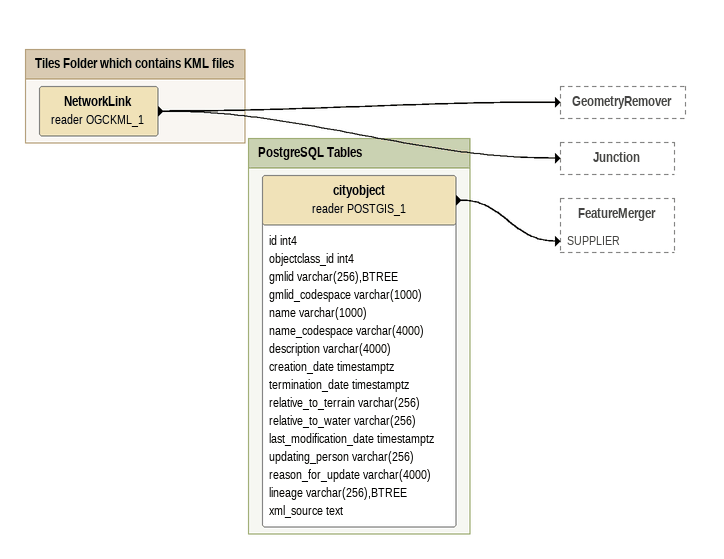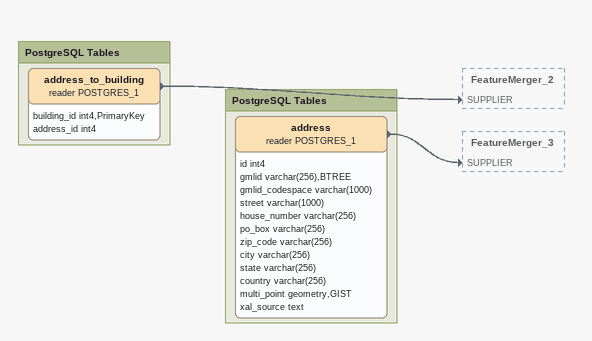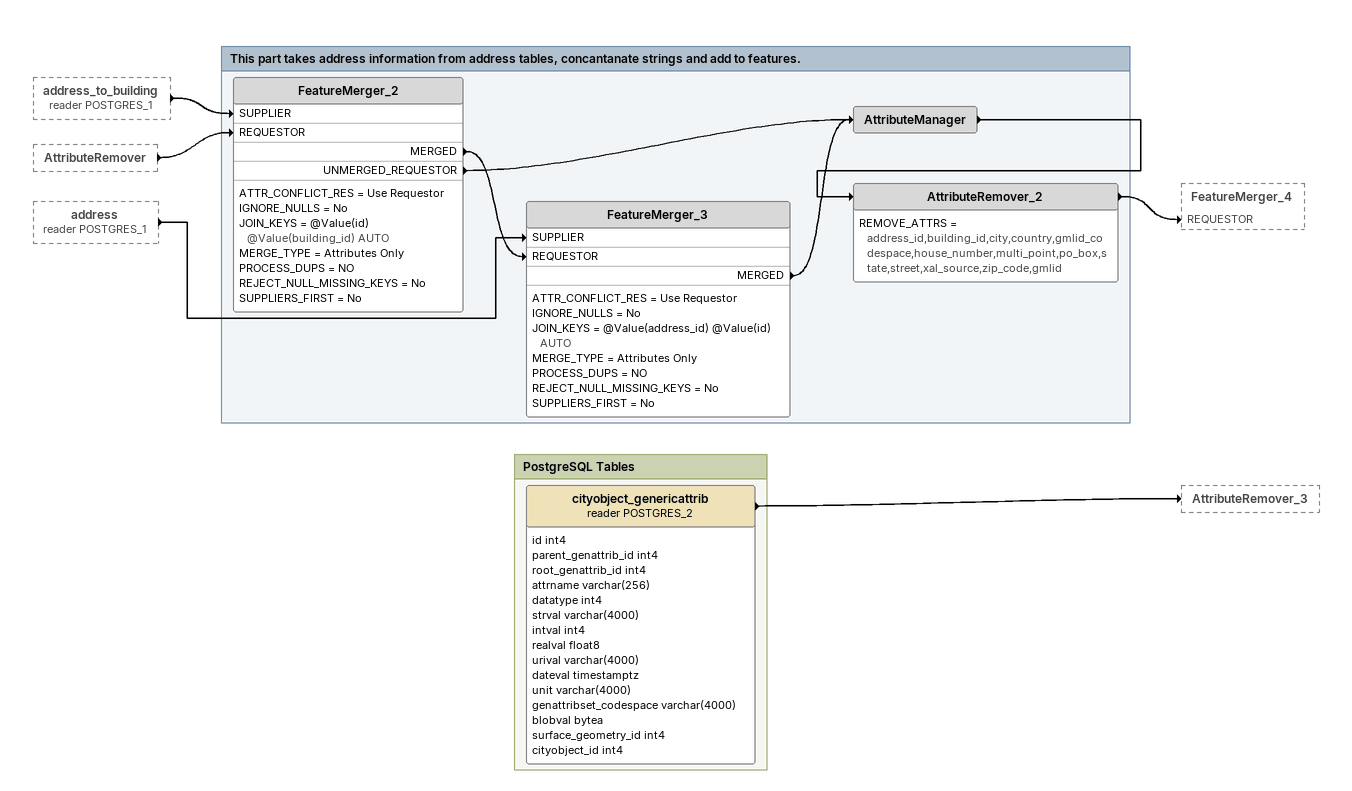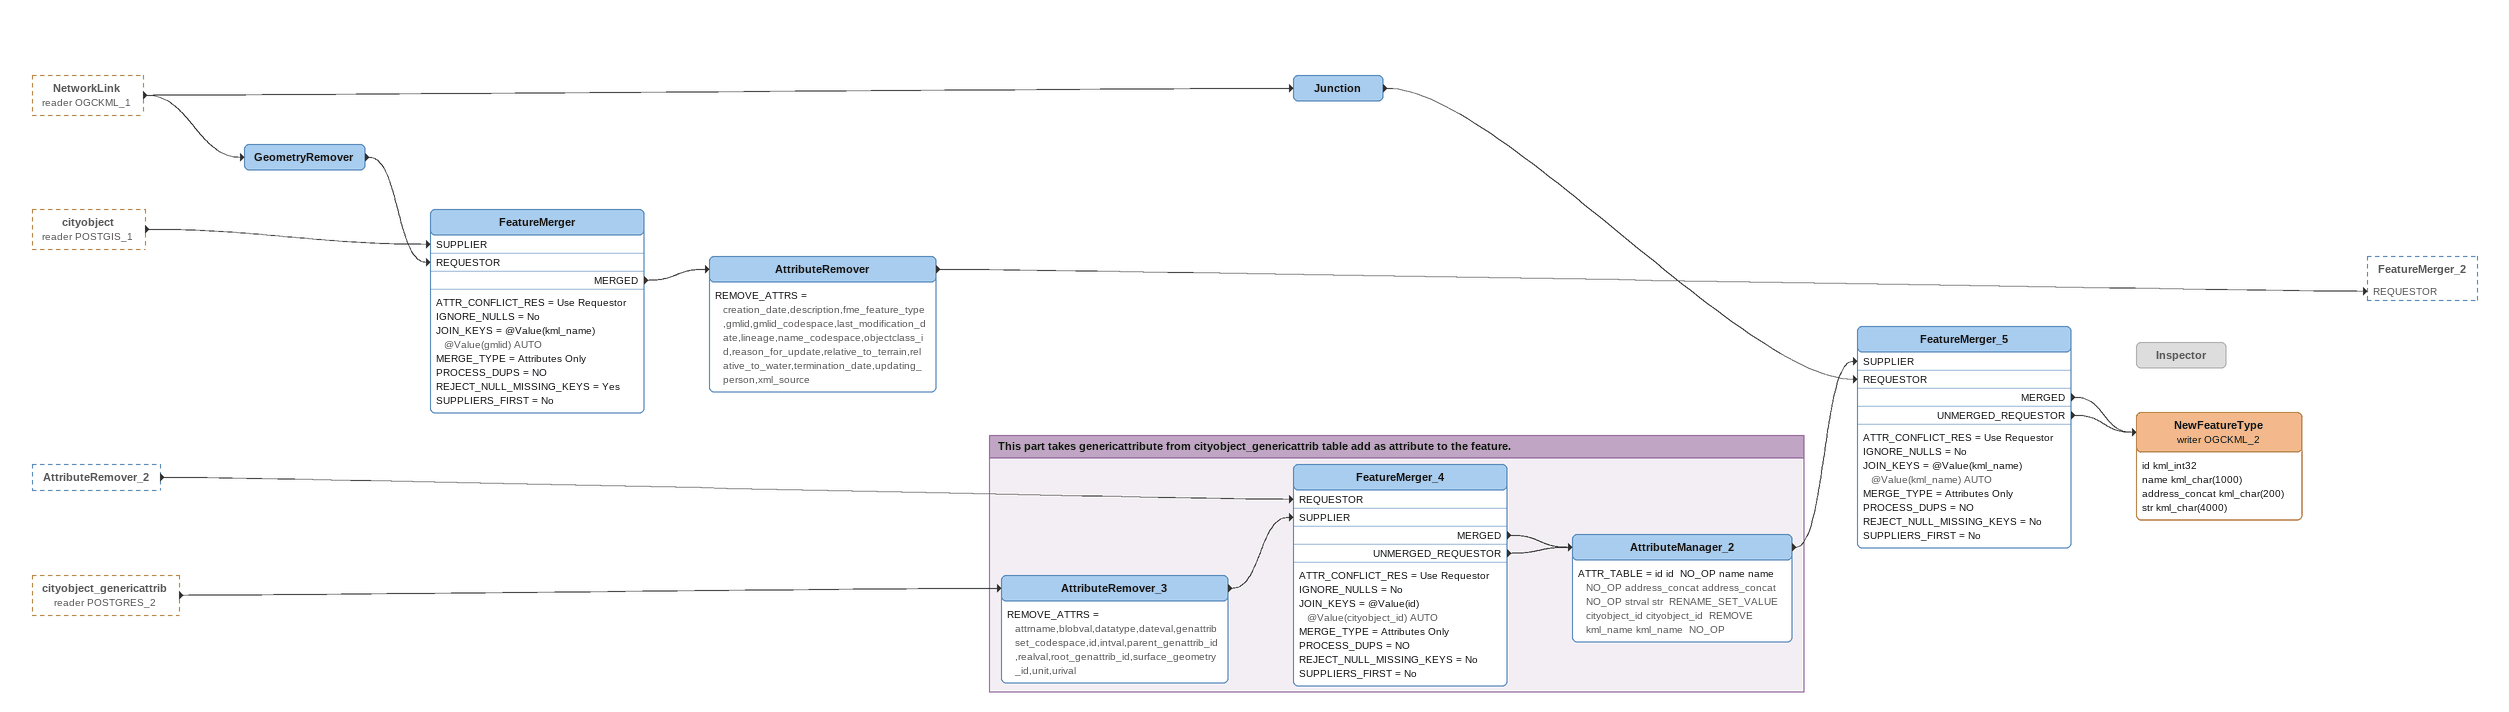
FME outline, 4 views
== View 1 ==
Bookmark: Tiles Folder which contains KML files
NetworkLink (reader OGCKML_1)
    -> GeometryRemover
    -> Junction

Bookmark: PostgreSQL Tables
cityobject (reader POSTGIS_1)
    attributes: id int4, objectclass_id int4, gmlid varchar(256),BTREE, gmlid_codespace varchar(1000), name varchar(1000), name_codespace varchar(4000), description varchar(4000), creation_date timestamptz, termination_date timestamptz, relative_to_terrain varchar(256), relative_to_water varchar(256), last_modification_date timestamptz, updating_person varchar(256), reason_for_update varchar(4000), lineage varchar(256),BTREE, xml_source text
    -> FeatureMerger [SUPPLIER]

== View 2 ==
Bookmark: PostgreSQL Tables
address_to_building (reader POSTGRES_1)
    attributes: building_id int4,PrimaryKey, address_id int4
    -> FeatureMerger_2 [SUPPLIER]

Bookmark: PostgreSQL Tables
address (reader POSTGRES_1)
    attributes: id int4, gmlid varchar(256),BTREE, gmlid_codespace varchar(1000), street varchar(1000), house_number varchar(256), po_box varchar(256), zip_code varchar(256), city varchar(256), state varchar(256), country varchar(256), multi_point geometry,GIST, xal_source text
    -> FeatureMerger_3 [SUPPLIER]

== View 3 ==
address_to_building (reader POSTGRES_1) [outside]
    -> FeatureMerger_2 [SUPPLIER]
AttributeRemover [outside]
    -> FeatureMerger_2 [REQUESTOR]
address (reader POSTGRES_1) [outside]
    -> FeatureMerger_3 [SUPPLIER]

Bookmark: This part takes address information from address tables, concantanate strings and add to features.
FeatureMerger_2
    ATTR_CONFLICT_RES = Use Requestor
    IGNORE_NULLS = No
    JOIN_KEYS = @Value(id) @Value(building_id) AUTO
    MERGE_TYPE = Attributes Only
    PROCESS_DUPS = NO
    REJECT_NULL_MISSING_KEYS = No
    SUPPLIERS_FIRST = No
    MERGED -> FeatureMerger_3 [REQUESTOR]
    UNMERGED_REQUESTOR -> AttributeManager
FeatureMerger_3
    ATTR_CONFLICT_RES = Use Requestor
    IGNORE_NULLS = No
    JOIN_KEYS = @Value(address_id) @Value(id) AUTO
    MERGE_TYPE = Attributes Only
    PROCESS_DUPS = NO
    REJECT_NULL_MISSING_KEYS = No
    SUPPLIERS_FIRST = No
    MERGED -> AttributeManager
AttributeManager
    -> AttributeRemover_2
AttributeRemover_2
    REMOVE_ATTRS = address_id,building_id,city,country,gmlid_codespace,house_number,multi_point,po_box,state,street,xal_source,zip_code,gmlid
    -> FeatureMerger_4 [REQUESTOR]

Bookmark: PostgreSQL Tables
cityobject_genericattrib (reader POSTGRES_2)
    attributes: id int4, parent_genattrib_id int4, root_genattrib_id int4, attrname varchar(256), datatype int4, strval varchar(4000), intval int4, realval float8, urival varchar(4000), dateval timestamptz, unit varchar(4000), genattribset_codespace varchar(4000), blobval bytea, surface_geometry_id int4, cityobject_id int4
    -> AttributeRemover_3

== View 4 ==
NetworkLink (reader OGCKML_1) [outside]
    -> GeometryRemover
    -> Junction
cityobject (reader POSTGIS_1) [outside]
    -> FeatureMerger [SUPPLIER]
AttributeRemover_2 [outside]
    -> FeatureMerger_4 [REQUESTOR]
cityobject_genericattrib (reader POSTGRES_2) [outside]
    -> AttributeRemover_3
Junction
    -> FeatureMerger_5 [REQUESTOR]
GeometryRemover
    -> FeatureMerger [REQUESTOR]
FeatureMerger
    ATTR_CONFLICT_RES = Use Requestor
    IGNORE_NULLS = No
    JOIN_KEYS = @Value(kml_name) @Value(gmlid) AUTO
    MERGE_TYPE = Attributes Only
    PROCESS_DUPS = NO
    REJECT_NULL_MISSING_KEYS = Yes
    SUPPLIERS_FIRST = No
    MERGED -> AttributeRemover
AttributeRemover
    REMOVE_ATTRS = creation_date,description,fme_feature_type,gmlid,gmlid_codespace,last_modification_date,lineage,name_codespace,objectclass_id,reason_for_update,relative_to_terrain,relative_to_water,termination_date,updating_person,xml_source
    -> FeatureMerger_2 [REQUESTOR]
FeatureMerger_5
    ATTR_CONFLICT_RES = Use Requestor
    IGNORE_NULLS = No
    JOIN_KEYS = @Value(kml_name) @Value(kml_name) AUTO
    MERGE_TYPE = Attributes Only
    PROCESS_DUPS = NO
    REJECT_NULL_MISSING_KEYS = No
    SUPPLIERS_FIRST = No
    MERGED -> NewFeatureType (writer OGCKML_2)
    UNMERGED_REQUESTOR -> NewFeatureType (writer OGCKML_2)
NewFeatureType (writer OGCKML_2)
    attributes: id kml_int32, name kml_char(1000), address_concat kml_char(200), str kml_char(4000)
Inspector [off]

Bookmark: This part takes genericattribute from cityobject_genericattrib table add as attribute to the feature.
AttributeRemover_3
    REMOVE_ATTRS = attrname,blobval,datatype,dateval,genattribset_codespace,id,intval,parent_genattrib_id,realval,root_genattrib_id,surface_geometry_id,unit,urival
    -> FeatureMerger_4 [SUPPLIER]
FeatureMerger_4
    ATTR_CONFLICT_RES = Use Requestor
    IGNORE_NULLS = No
    JOIN_KEYS = @Value(id) @Value(cityobject_id) AUTO
    MERGE_TYPE = Attributes Only
    PROCESS_DUPS = NO
    REJECT_NULL_MISSING_KEYS = No
    SUPPLIERS_FIRST = No
    MERGED -> AttributeManager_2
    UNMERGED_REQUESTOR -> AttributeManager_2
AttributeManager_2
    ATTR_TABLE = id id  NO_OP name name  NO_OP address_concat address_concat  NO_OP strval str  RENAME_SET_VALUE cityobject_id cityobject_id  REMOVE kml_name kml_name  NO_OP
    -> FeatureMerger_5 [SUPPLIER]
